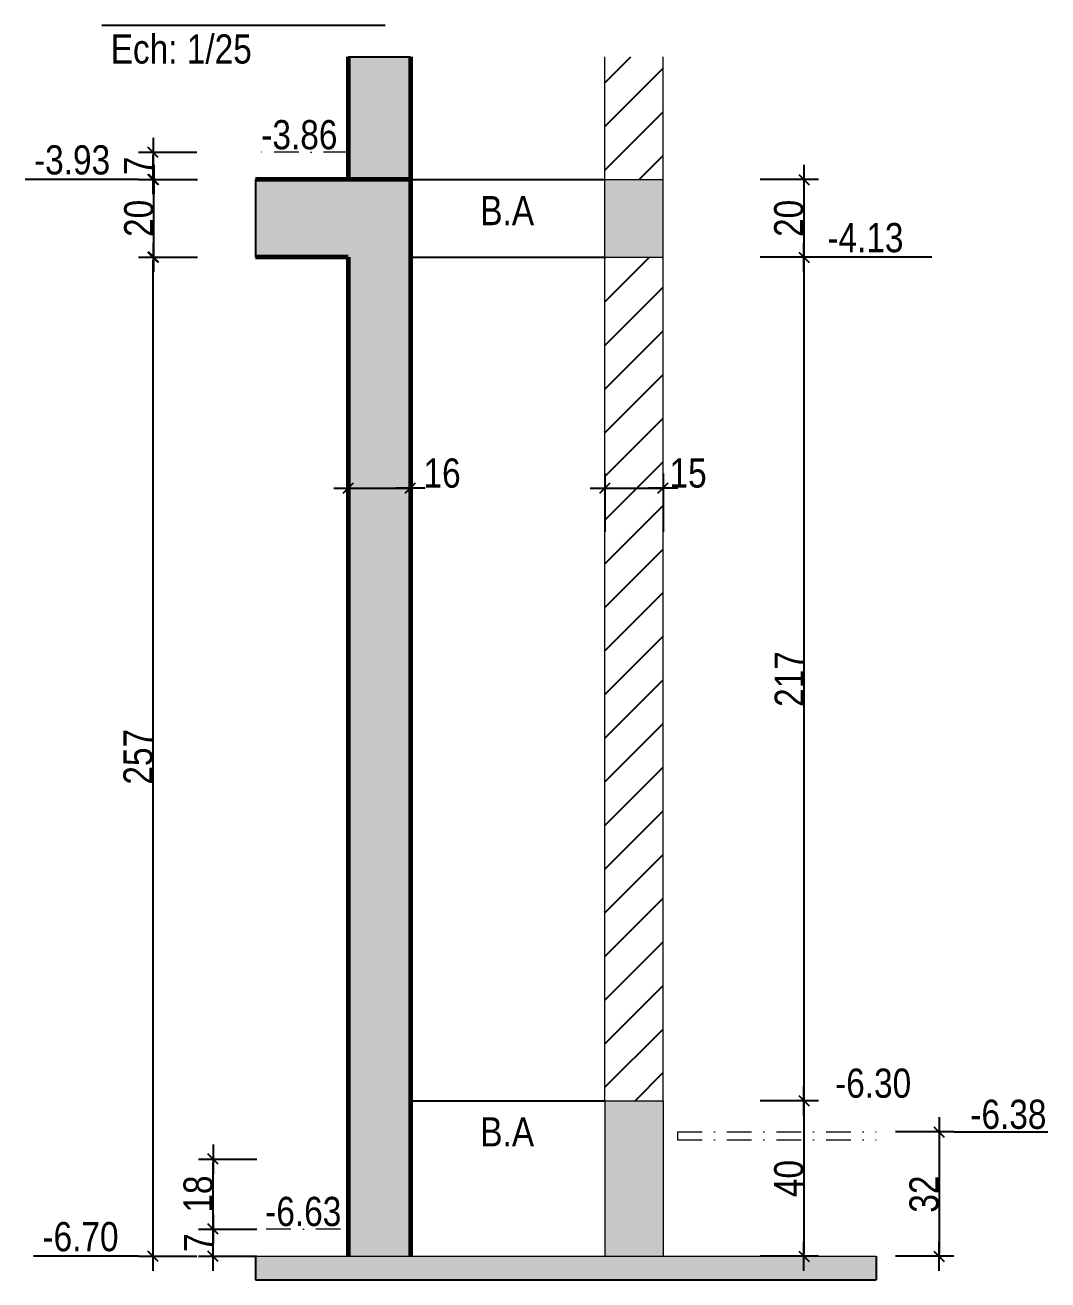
# Model space of a CAD drawing. Header units: millimetres. Extents: x 9051 to 35021, y -32652 to 0.
# Drawn here: x 32729 to 33255, y -31820 to -31174 of the extents above; entities that cross this region are included whole.
import ezdxf

# ---------------------------------------------------------------- set-up
doc = ezdxf.new("R2010")
doc.units = ezdxf.units.MM
doc.linetypes.add('TIRETPTX2', pattern=[50.8, 25.4, -12.7, 0, -12.7])
for name, color, linetype in [('01_cote_gen', 4, 'Continuous'), ('01_linteaux', 2, 'Continuous'), ('01_poch_BN', 9, 'Continuous'), ('01_poch_murs', 253, 'Continuous'), ('01_texte', 230, 'Continuous'), ('AA_COTES', 2, 'Continuous')]:
    doc.layers.add(name, color=color, linetype=linetype)
doc.layers.add('01_murs_coup', color=5, linetype='Continuous', lineweight=60)
doc.layers.add('01_tram_axes', color=2, linetype='TIRETPTX2', lineweight=9)
doc.styles.add('ARIAL NA', font='ARIALN.TTF')
doc.styles.add('STYLE2', font='ARIALN.TTF')
doc.dimstyles.new('JB25', dxfattribs={"dimscale": 0.1, "dimtxt": 150, "dimasz": 15, "dimexe": 0.1, "dimexo": 0.1, "dimgap": 0.09, "dimtad": 1, "dimdec": 1, "dimlfac": 0.5, "dimdsep": 46, "dimtxsty": 'STYLE2', "dimblk1": 'BOND_G', "dimblk2": 'BOND_D', "dimsah": 1, "dimcen": 1.5, "dimdle": 0.01, "dimse1": 1, "dimse2": 1, "dimclrd": 4, "dimclre": 2, "dimclrt": 6, "dimazin": 2, "dimtfac": 2.333333, "dimtdec": 1, "dimtix": 1, "dimtmove": 2, "dimatfit": 3, "dimldrblk": 'BOND_G', "dimfxl": 1, "dimtolj": 1, "dimtzin": 0, "dimarcsym": 0})

# ---------------------------------------------------------------- blocks, each defined once
blk = doc.blocks.new('BOND_G')
at = {"layer": 'AA_COTES', "color": 0}
for p, q in [((0, -5), (0, 15)), ((5, 0), (-5, 0)), ((1.77, 1.77), (-1.77, -1.77))]:
    blk.add_line(p, q, dxfattribs=at)
blk = doc.blocks.new('BOND_D')
at = {"layer": 'AA_COTES', "color": 0}
for p, q in [((0, 5), (0, -15)), ((5, 0), (-5, 0)), ((-1.77, -1.77), (1.77, 1.77))]:
    blk.add_line(p, q, dxfattribs=at)
blk = doc.blocks.new('*D4464')
at = {"layer": '01_cote_gen', "color": 4, "lineweight": -2, "ltscale": 0.1, "transparency": 16777216}
blk.add_line((32825.45, -31806.12), (32825.45, -31795.12), dxfattribs=at)
at = {"layer": 'Defpoints', "color": 0, "ltscale": 0.1, "transparency": 16777216}
for p in [(32825.45, -31793.62), (32847.2, -31793.62), (32847.2, -31807.62)]:
    blk.add_point(p, dxfattribs=at)
at = {"layer": '01_cote_gen', "color": 4, "lineweight": -2, "ltscale": 0.1, "transparency": 16777216, "xscale": 1.5, "yscale": 1.5, "zscale": 1.5}
for name, p, rotation in [('BOND_D', (32825.45, -31793.62), 90), ('BOND_G', (32825.45, -31807.62), 270)]:
    blk.add_blockref(name, p, dxfattribs=dict(at, rotation=rotation))
at = {"layer": '01_cote_gen', "color": 6, "ltscale": 0.1, "transparency": 16777216, "insert": (32817.94, -31800.62), "char_height": 15, "attachment_point": 5, "rotation": 90, "style": 'STYLE2'}
blk.add_mtext('\\A1;7', dxfattribs=at)
blk = doc.blocks.new('*D4465')
at = {"layer": '01_cote_gen', "color": 4, "lineweight": -2, "ltscale": 0.1, "transparency": 16777216}
blk.add_line((32794.53, -31806.12), (32794.53, -31295.12), dxfattribs=at)
at = {"layer": 'Defpoints', "color": 0, "ltscale": 0.1, "transparency": 16777216}
for p in [(32794.53, -31293.62), (32871.08, -31293.62), (33006.84, -31807.62)]:
    blk.add_point(p, dxfattribs=at)
at = {"layer": '01_cote_gen', "color": 4, "lineweight": -2, "ltscale": 0.1, "transparency": 16777216, "xscale": 1.5, "yscale": 1.5, "zscale": 1.5}
for name, p, rotation in [('BOND_D', (32794.53, -31293.62), 90), ('BOND_G', (32794.53, -31807.62), 270)]:
    blk.add_blockref(name, p, dxfattribs=dict(at, rotation=rotation))
at = {"layer": '01_cote_gen', "color": 6, "ltscale": 0.1, "transparency": 16777216, "insert": (32786.86, -31550.62), "char_height": 15, "attachment_point": 5, "rotation": 90, "style": 'STYLE2'}
blk.add_mtext('\\A1;257', dxfattribs=at)
blk = doc.blocks.new('*D4466')
at = {"layer": '01_cote_gen', "color": 4, "lineweight": -2, "ltscale": 0.1, "transparency": 16777216}
blk.add_line((32794.93, -31292.12), (32794.93, -31255.12), dxfattribs=at)
at = {"layer": 'Defpoints', "color": 0, "ltscale": 0.1, "transparency": 16777216}
for p in [(32794.93, -31253.62), (32855.27, -31253.62), (32859.21, -31293.62)]:
    blk.add_point(p, dxfattribs=at)
at = {"layer": '01_cote_gen', "color": 4, "lineweight": -2, "ltscale": 0.1, "transparency": 16777216, "xscale": 1.5, "yscale": 1.5, "zscale": 1.5}
for name, p, rotation in [('BOND_D', (32794.93, -31253.62), 90), ('BOND_G', (32794.93, -31293.62), 270)]:
    blk.add_blockref(name, p, dxfattribs=dict(at, rotation=rotation))
at = {"layer": '01_cote_gen', "color": 6, "ltscale": 0.1, "transparency": 16777216, "insert": (32787.26, -31273.62), "char_height": 15, "attachment_point": 5, "rotation": 90, "style": 'STYLE2'}
blk.add_mtext('\\A1;20', dxfattribs=at)
blk = doc.blocks.new('*D4467')
at = {"layer": '01_cote_gen', "color": 4, "lineweight": -2, "ltscale": 0.1, "transparency": 16777216}
blk.add_line((32794.53, -31252.12), (32794.53, -31241.12), dxfattribs=at)
at = {"layer": 'Defpoints', "color": 0, "ltscale": 0.1, "transparency": 16777216}
for p in [(32794.53, -31239.62), (32847.2, -31239.62), (32847.2, -31253.62)]:
    blk.add_point(p, dxfattribs=at)
at = {"layer": '01_cote_gen', "color": 4, "lineweight": -2, "ltscale": 0.1, "transparency": 16777216, "xscale": 1.5, "yscale": 1.5, "zscale": 1.5}
for name, p, rotation in [('BOND_D', (32794.53, -31239.62), 90), ('BOND_G', (32794.53, -31253.62), 270)]:
    blk.add_blockref(name, p, dxfattribs=dict(at, rotation=rotation))
at = {"layer": '01_cote_gen', "color": 6, "ltscale": 0.1, "transparency": 16777216, "insert": (32787.02, -31246.62), "char_height": 15, "attachment_point": 5, "rotation": 90, "style": 'STYLE2'}
blk.add_mtext('\\A1;7', dxfattribs=at)
blk = doc.blocks.new('*D4468')
at = {"layer": '01_cote_gen', "color": 4, "lineweight": -2, "ltscale": 0.1, "transparency": 16777216}
blk.add_line((32896.46, -31412.41), (32925.46, -31412.41), dxfattribs=at)
at = {"layer": 'Defpoints', "color": 0, "ltscale": 0.1, "transparency": 16777216}
for p in [(32926.96, -31412.41), (32894.96, -31429.3), (32926.96, -31429.3)]:
    blk.add_point(p, dxfattribs=at)
at = {"layer": '01_cote_gen', "color": 4, "lineweight": -2, "ltscale": 0.1, "transparency": 16777216, "xscale": 1.5, "yscale": 1.5, "zscale": 1.5, "rotation": 180}
blk.add_blockref('BOND_G', (32894.96, -31412.41), dxfattribs=at)
at = {"layer": '01_cote_gen', "color": 4, "lineweight": -2, "ltscale": 0.1, "transparency": 16777216, "xscale": 1.5, "yscale": 1.5, "zscale": 1.5}
blk.add_blockref('BOND_D', (32926.96, -31412.41), dxfattribs=at)
at = {"layer": '01_cote_gen', "color": 6, "ltscale": 0.1, "transparency": 16777216, "insert": (32943.24, -31404.74), "char_height": 15, "attachment_point": 5, "style": 'STYLE2'}
blk.add_mtext('\\A1;16', dxfattribs=at)
blk = doc.blocks.new('*D4469')
at = {"layer": '01_cote_gen', "color": 4, "lineweight": -2, "ltscale": 0.1, "transparency": 16777216}
blk.add_line((32825.45, -31792.12), (32825.45, -31759.12), dxfattribs=at)
at = {"layer": 'Defpoints', "color": 0, "ltscale": 0.1, "transparency": 16777216}
for p in [(32825.45, -31757.62), (32896.96, -31757.62), (32847.2, -31793.62)]:
    blk.add_point(p, dxfattribs=at)
at = {"layer": '01_cote_gen', "color": 4, "lineweight": -2, "ltscale": 0.1, "transparency": 16777216, "xscale": 1.5, "yscale": 1.5, "zscale": 1.5}
for name, p, rotation in [('BOND_D', (32825.45, -31757.62), 90), ('BOND_G', (32825.45, -31793.62), 270)]:
    blk.add_blockref(name, p, dxfattribs=dict(at, rotation=rotation))
at = {"layer": '01_cote_gen', "color": 6, "ltscale": 0.1, "transparency": 16777216, "insert": (32817.78, -31775.62), "char_height": 15, "attachment_point": 5, "rotation": 90, "style": 'STYLE2'}
blk.add_mtext('\\A1;18', dxfattribs=at)
blk = doc.blocks.new('*D4470')
at = {"layer": '01_cote_gen', "color": 4, "lineweight": -2, "ltscale": 0.1, "transparency": 16777216}
blk.add_line((33198.93, -31745.12), (33198.93, -31806.12), dxfattribs=at)
at = {"layer": 'Defpoints', "color": 0, "ltscale": 0.1, "transparency": 16777216}
for p in [(33069.07, -31743.62), (33069.07, -31807.62), (33198.93, -31807.62)]:
    blk.add_point(p, dxfattribs=at)
at = {"layer": '01_cote_gen', "color": 4, "lineweight": -2, "ltscale": 0.1, "transparency": 16777216, "xscale": 1.5, "yscale": 1.5, "zscale": 1.5}
for name, p, rotation in [('BOND_G', (33198.93, -31743.62), 90), ('BOND_D', (33198.93, -31807.62), 270)]:
    blk.add_blockref(name, p, dxfattribs=dict(at, rotation=rotation))
at = {"layer": '01_cote_gen', "color": 6, "ltscale": 0.1, "transparency": 16777216, "insert": (33191.26, -31775.62), "char_height": 15, "attachment_point": 5, "rotation": 90, "style": 'STYLE2'}
blk.add_mtext('\\A1;32', dxfattribs=at)
blk = doc.blocks.new('*D4471')
at = {"layer": '01_cote_gen', "color": 4, "lineweight": -2, "ltscale": 0.1, "transparency": 16777216}
blk.add_line((33129.34, -31255.12), (33129.34, -31292.12), dxfattribs=at)
at = {"layer": 'Defpoints', "color": 0, "ltscale": 0.1, "transparency": 16777216}
for p in [(33056.96, -31253.62), (33056.96, -31293.62), (33129.34, -31293.62)]:
    blk.add_point(p, dxfattribs=at)
at = {"layer": '01_cote_gen', "color": 4, "lineweight": -2, "ltscale": 0.1, "transparency": 16777216, "xscale": 1.5, "yscale": 1.5, "zscale": 1.5}
for name, p, rotation in [('BOND_G', (33129.34, -31253.62), 90), ('BOND_D', (33129.34, -31293.62), 270)]:
    blk.add_blockref(name, p, dxfattribs=dict(at, rotation=rotation))
at = {"layer": '01_cote_gen', "color": 6, "ltscale": 0.1, "transparency": 16777216, "insert": (33121.67, -31273.62), "char_height": 15, "attachment_point": 5, "rotation": 90, "style": 'STYLE2'}
blk.add_mtext('\\A1;20', dxfattribs=at)
blk = doc.blocks.new('*D4472')
at = {"layer": '01_cote_gen', "color": 4, "lineweight": -2, "ltscale": 0.1, "transparency": 16777216}
blk.add_line((33129.34, -31295.12), (33129.34, -31726.12), dxfattribs=at)
at = {"layer": 'Defpoints', "color": 0, "ltscale": 0.1, "transparency": 16777216}
for p in [(33106.84, -31293.62), (33056.96, -31727.62), (33129.34, -31727.62)]:
    blk.add_point(p, dxfattribs=at)
at = {"layer": '01_cote_gen', "color": 4, "lineweight": -2, "ltscale": 0.1, "transparency": 16777216, "xscale": 1.5, "yscale": 1.5, "zscale": 1.5}
for name, p, rotation in [('BOND_G', (33129.34, -31293.62), 90), ('BOND_D', (33129.34, -31727.62), 270)]:
    blk.add_blockref(name, p, dxfattribs=dict(at, rotation=rotation))
at = {"layer": '01_cote_gen', "color": 6, "ltscale": 0.1, "transparency": 16777216, "insert": (33121.8, -31510.62), "char_height": 15, "attachment_point": 5, "rotation": 90, "style": 'STYLE2'}
blk.add_mtext('\\A1;217', dxfattribs=at)
blk = doc.blocks.new('*D4473')
at = {"layer": '01_cote_gen', "color": 4, "lineweight": -2, "ltscale": 0.1, "transparency": 16777216}
blk.add_line((33129.34, -31729.12), (33129.34, -31806.12), dxfattribs=at)
at = {"layer": 'Defpoints', "color": 0, "ltscale": 0.1, "transparency": 16777216}
for p in [(33056.96, -31727.62), (33096.72, -31807.62), (33129.34, -31807.62)]:
    blk.add_point(p, dxfattribs=at)
at = {"layer": '01_cote_gen', "color": 4, "lineweight": -2, "ltscale": 0.1, "transparency": 16777216, "xscale": 1.5, "yscale": 1.5, "zscale": 1.5}
for name, p, rotation in [('BOND_G', (33129.34, -31727.62), 90), ('BOND_D', (33129.34, -31807.62), 270)]:
    blk.add_blockref(name, p, dxfattribs=dict(at, rotation=rotation))
at = {"layer": '01_cote_gen', "color": 6, "ltscale": 0.1, "transparency": 16777216, "insert": (33121.67, -31767.62), "char_height": 15, "attachment_point": 5, "rotation": 90, "style": 'STYLE2'}
blk.add_mtext('\\A1;40', dxfattribs=at)
blk = doc.blocks.new('*D4477')
at = {"layer": '01_cote_gen', "color": 4, "lineweight": -2, "ltscale": 0.1, "transparency": 16777216}
blk.add_line((33028.46, -31412.41), (33055.46, -31412.41), dxfattribs=at)
at = {"layer": 'Defpoints', "color": 0, "ltscale": 0.1, "transparency": 16777216}
for p in [(33026.96, -31411.98), (33056.96, -31411.98), (33056.96, -31412.41)]:
    blk.add_point(p, dxfattribs=at)
at = {"layer": '01_cote_gen', "color": 4, "lineweight": -2, "ltscale": 0.1, "transparency": 16777216, "xscale": 1.5, "yscale": 1.5, "zscale": 1.5, "rotation": 180}
blk.add_blockref('BOND_G', (33026.96, -31412.41), dxfattribs=at)
at = {"layer": '01_cote_gen', "color": 4, "lineweight": -2, "ltscale": 0.1, "transparency": 16777216, "xscale": 1.5, "yscale": 1.5, "zscale": 1.5}
blk.add_blockref('BOND_D', (33056.96, -31412.41), dxfattribs=at)
at = {"layer": '01_cote_gen', "color": 6, "ltscale": 0.1, "transparency": 16777216, "insert": (33069.79, -31404.74), "char_height": 15, "attachment_point": 5, "style": 'STYLE2'}
blk.add_mtext('\\A1;15', dxfattribs=at)

msp = doc.modelspace()

# ---------------------------------------------------------------- hatches: boundary and pattern name
at = {"layer": '01_linteaux', "ltscale": 3}
h = msp.add_hatch(dxfattribs=at)
h.set_pattern_fill('ANSI31', color=256, scale=5)
h.set_pattern_definition([(45, (0, 90.182), (-11.22532, 11.22532), [])])
h.paths.add_polyline_path([(33056.96, -31190.56), (33026.96, -31190.56), (33026.96, -31253.62), (33056.96, -31253.62)])
h = msp.add_hatch(dxfattribs=at)
h.set_pattern_fill('ANSI31', color=256, scale=5)
h.paths.add_polyline_path([(33056.96, -31293.62), (33026.96, -31293.62), (33026.96, -31727.62), (33056.96, -31727.62)])
at = {"layer": '01_poch_BN', "ltscale": 0.1}
h = msp.add_hatch(color=256, dxfattribs=at)
h.dxf.hatch_style = 1
h.paths.add_polyline_path([(33056.96, -31253.62), (33026.96, -31253.62), (33026.96, -31293.62), (33056.96, -31293.62)])
at = {"layer": '01_poch_murs', "ltscale": 0.1}
h = msp.add_hatch(color=256, dxfattribs=at)
h.dxf.hatch_style = 1
h.paths.add_polyline_path([(32926.96, -31190.56), (32894.96, -31190.56), (32894.96, -31253.62), (32926.96, -31253.62)])
h.paths.add_polyline_path([(32926.96, -31253.62), (32894.96, -31253.62), (32847.2, -31253.62), (32847.2, -31293.62), (32894.96, -31293.62), (32894.96, -31807.62), (32926.96, -31807.62)])
h.paths.add_polyline_path([(33166.48, -31807.62), (32847.2, -31807.62), (32847.2, -31819.77), (33166.48, -31819.77)])
h.paths.add_polyline_path([(33056.96, -31727.62), (33026.96, -31727.62), (33026.96, -31807.62), (33056.96, -31807.62)])

# ---------------------------------------------------------------- linework, layer by layer
at = {"layer": '01_linteaux'}
for p, q in [((32926.96, -31253.62), (33026.96, -31253.62)), ((32926.96, -31293.62), (33026.96, -31293.62)), ((32926.96, -31727.62), (33026.96, -31727.62))]:
    msp.add_line(p, q, dxfattribs=at)
at = {"layer": '01_murs_coup'}
for p, q in [((32894.96, -31190.56), (32894.96, -31253.62)), ((32926.96, -31190.56), (32926.96, -31253.62)), ((32926.96, -31253.62), (32847.2, -31253.62)), ((32926.96, -31253.62), (32926.96, -31807.62)), ((32894.96, -31293.62), (32847.2, -31293.62)), ((32894.96, -31293.62), (32894.96, -31807.62))]:
    msp.add_line(p, q, dxfattribs=at)
at = {"layer": '01_murs_coup', "linetype": 'Continuous', "lineweight": 0}
for p, q in [((33026.96, -31727.62), (33026.96, -31190.56)), ((33056.96, -31727.62), (33056.96, -31190.56)), ((33026.96, -31253.62), (33056.96, -31253.62)), ((33026.96, -31293.62), (33056.96, -31293.62)), ((33026.96, -31727.62), (33026.96, -31807.62)), ((33026.96, -31727.62), (33056.96, -31727.62)), ((33056.96, -31727.62), (33056.96, -31807.62)), ((32847.2, -31807.62), (33166.48, -31807.62))]:
    msp.add_line(p, q, dxfattribs=at)
at = {"layer": '01_poch_BN', "ltscale": 0.1}
for p, q in [((32894.96, -31190.56), (32926.96, -31190.56)), ((32847.2, -31253.62), (32847.2, -31293.62)), ((32847.2, -31807.62), (32847.2, -31819.77)), ((33166.48, -31807.62), (33166.48, -31819.77)), ((32847.2, -31819.77), (33166.48, -31819.77))]:
    msp.add_line(p, q, dxfattribs=at)
at = {"layer": '01_texte'}
for p, q in [((32768.25, -31174.17), (32913.86, -31174.17)), ((32787.03, -31253.62), (32728.7, -31253.62)), ((33195.16, -31293.62), (33136.84, -31293.62)), ((33206.43, -31743.62), (33254.9, -31743.62)), ((32787.03, -31807.62), (32733.03, -31807.62))]:
    msp.add_line(p, q, dxfattribs=at)
at = {"layer": '01_tram_axes', "ltscale": 0.5}
for p, q in [((32894.96, -31239.62), (32847.2, -31239.62)), ((33064.26, -31743.62), (33166.48, -31743.62)), ((33064.26, -31743.62), (33064.26, -31747.62)), ((33064.26, -31747.62), (33166.48, -31747.62)), ((32890.96, -31793.62), (32847.2, -31793.62))]:
    msp.add_line(p, q, dxfattribs=at)

# ---------------------------------------------------------------- texts
at = {"layer": '01_texte'}
for s, style, p in [('Ech: 1/25', 'STYLE2', (32772.73, -31193.95)), ('-3.86', 'ARIAL NA', (32850.22, -31238.05)), ('-3.93', 'ARIAL NA', (32733.29, -31251)), ('B.A', 'ARIAL NA', (32962.88, -31277.11)), ('-4.13', 'ARIAL NA', (33141.43, -31291)), ('-6.30', 'ARIAL NA', (33145.4, -31726.05)), ('-6.38', 'ARIAL NA', (33214.99, -31742.05)), ('B.A', 'ARIAL NA', (32962.88, -31751.11)), ('-6.63', 'ARIAL NA', (32852.22, -31792.05)), ('-6.70', 'ARIAL NA', (32737.62, -31805))]:
    msp.add_text(s, height=15, dxfattribs=dict(at, style=style)).set_placement(p)

# ---------------------------------------------------------------- dimensions: what is measured, and where the dimension line sits
at = {"layer": '01_cote_gen', "ltscale": 0.1}
for base, p1, p2, picture, middle in [((32794.53, -31239.62), (32847.2, -31253.62), (32847.2, -31239.62), '*D4467', (32787.02, -31246.62)), ((32794.93, -31253.62), (32859.21, -31293.62), (32855.27, -31253.62), '*D4466', (32787.26, -31273.62)), ((33129.34, -31293.62), (33056.96, -31253.62), (33056.96, -31293.62), '*D4471', (33121.67, -31273.62)), ((32794.53, -31293.62), (33006.84, -31807.62), (32871.08, -31293.62), '*D4465', (32786.86, -31550.62)), ((33129.34, -31727.62), (33106.84, -31293.62), (33056.96, -31727.62), '*D4472', (33121.8, -31510.62)), ((33129.34, -31807.62), (33056.96, -31727.62), (33096.72, -31807.62), '*D4473', (33121.67, -31767.62)), ((33198.93, -31807.62), (33069.07, -31743.62), (33069.07, -31807.62), '*D4470', (33191.26, -31775.62)), ((32825.45, -31757.62), (32847.2, -31793.62), (32896.96, -31757.62), '*D4469', (32817.78, -31775.62)), ((32825.45, -31793.62), (32847.2, -31807.62), (32847.2, -31793.62), '*D4464', (32817.94, -31800.62))]:
    dim = msp.add_linear_dim(base=base, p1=p1, p2=p2, angle=90, dimstyle='JB25', dxfattribs=at)
    dim.commit()
    dim.dimension.update_dxf_attribs({"geometry": picture, "text_midpoint": middle})
for base, p1, p2, picture, middle in [((32926.96, -31412.41), (32894.96, -31429.3), (32926.96, -31429.3), '*D4468', (32943.24, -31404.74)), ((33056.96, -31412.41), (33026.96, -31411.98), (33056.96, -31411.98), '*D4477', (33069.79, -31404.74))]:
    dim = msp.add_linear_dim(base=base, p1=p1, p2=p2, dimstyle='JB25', dxfattribs=at)
    dim.commit()
    dim.dimension.update_dxf_attribs({"geometry": picture, "text_midpoint": middle, "dimtype": 160})

doc.saveas('drawing.dxf')
